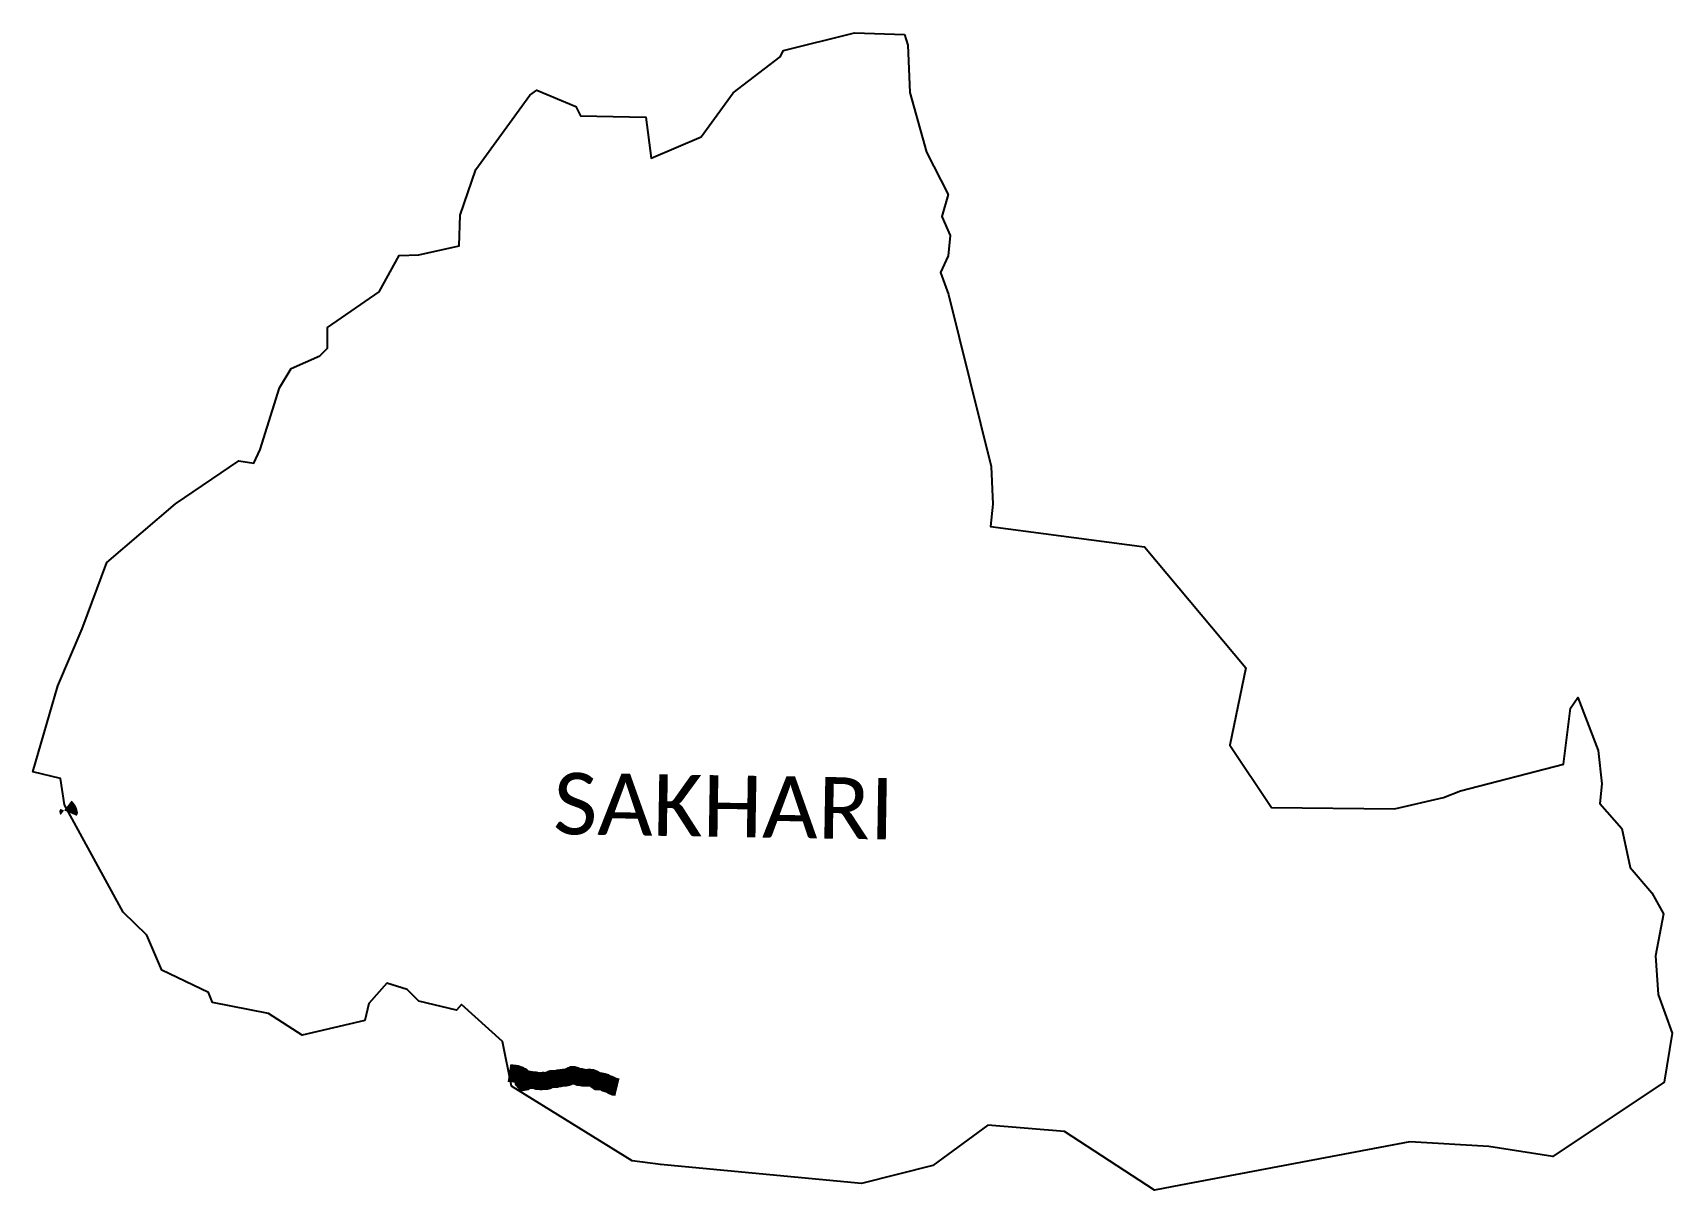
# Model space of a CAD drawing. Header units: metres. Extents: x 291882 to 296460, y 1983505 to 1986737.
import ezdxf

# ---------------------------------------------------------------- set-up
doc = ezdxf.new("R2010")
doc.units = ezdxf.units.M
for name, color, linetype in [('NATURALLY PROTECTED', 3, 'Continuous'), ('village', 3, 'Continuous'), ('VILLAGE NAME', 250, 'Continuous')]:
    doc.layers.add(name, color=color, linetype=linetype)
doc.styles.get("Standard").update_dxf_attribs({"font": 'simplex.shx'})

msp = doc.modelspace()

# ---------------------------------------------------------------- linework, layer by layer
at = {"layer": 'NATURALLY PROTECTED', "const_width": 50, "flags": 128}
msp.add_lwpolyline([(291974.7, 1984573), (291975.9, 1984572.1), (291979.4, 1984567.5), (291981.5, 1984563.1), (291982, 1984560.9), (291981.7, 1984560.2)], dxfattribs=at)
at = {"layer": 'NATURALLY PROTECTED', "flags": 128}
msp.add_lwpolyline([(293211.7, 1983832.4, 50, 50, 0), (293215.1, 1983831.9, 50, 50, 0), (293220.9, 1983831.5, 50, 50, 0), (293227.4, 1983830.8, 50, 50, 0), (293232.1, 1983830.2, 50, 50, 0), (293237.3, 1983828.3, 50, 50, 0), (293240.8, 1983827.1, 50, 50, 0), (293243.2, 1983825.3, 50, 50, 0), (293245.2, 1983823.3, 50, 50, 0), (293248.4, 1983822.7, 50, 50, 0), (293249.8, 1983821.4, 50, 50, 0), (293250.3, 1983819.2, 50, 50, 0), (293250.9, 1983816.7, 50, 50, 0), (293251.1, 1983813.9, 50, 50, 0), (293251.7, 1983810.3, 50, 50, 0), (293253.8, 1983807.8, 50, 50, 0), (293257.3, 1983808.4, 50, 50, 0), (293261.2, 1983810.9, 50, 50, 0), (293263.5, 1983812.1, 50, 50, 0), (293264.5, 1983812.7, 50, 50, 0), (293266.6, 1983813.7, 50, 50, 0), (293267.9, 1983813.9, 50, 50, 0), (293270.3, 1983813.6, 50, 50, 0), (293272.6, 1983812.6, 50, 50, 0), (293275.1, 1983812.5, 50, 50, 0), (293277.9, 1983812.5, 50, 50, 0), (293281.1, 1983812.5, 50, 50, 0), (293284, 1983812.2, 50, 50, 0), (293287, 1983811.5, 50, 50, 0), (293289.4, 1983810.9, 50, 50, 0), (293291.3, 1983810.1, 50, 50, 0), (293293.2, 1983810.1, 50, 50, 0), (293295.8, 1983810.1, 50, 50, 0), (293298.3, 1983809.9, 50, 50, 0), (293300.9, 1983809.4, 50, 50, 0), (293302.3, 1983809.5, 50, 50, 0), (293304, 1983810.2, 50, 50, 0), (293305.6, 1983810.7, 50, 50, 0), (293307.1, 1983811, 50, 50, 0), (293309.6, 1983810.6, 50, 50, 0), (293311.6, 1983810.2, 50, 50, 0), (293313.7, 1983810, 50, 50, 0), (293316.1, 1983810.2, 50, 50, 0), (293319.4, 1983811, 50, 50, 0), (293322.1, 1983812.2, 50, 50, 0), (293324.9, 1983813.5, 50, 50, 0), (293327.5, 1983814.7, 50, 50, 0), (293330.3, 1983815.9, 50, 50, 0), (293333.3, 1983816.3, 50, 50, 0), (293336.8, 1983816.3, 50, 50, 0), (293340.9, 1983815.7, 50, 50, 0), (293343.9, 1983815.8, 50, 50, 0), (293347.1, 1983816.9, 50, 50, 0), (293350.6, 1983817.9, 50, 50, 0), (293353.9, 1983817.8, 50, 50, 0), (293358.4, 1983818.8, 50, 50, 0), (293363.7, 1983819.4, 50, 50, 0), (293369.5, 1983819.7, 50, 50, 0), (293374.4, 1983820.6, 50, 50, 0), (293379.8, 1983822.8, 50, 50, 0), (293384.1, 1983825.1, 50, 50, 0), (293388, 1983826.8, 50, 50, 0), (293392.6, 1983826.8, 50, 50, 0), (293397.5, 1983825.4, 50, 50, 0), (293402.1, 1983823.1, 50, 50, 0), (293406.7, 1983821.3, 50, 50, 0), (293412.4, 1983821.3, 50, 50, 0), (293415.3, 1983820.3, 50, 50, 0), (293418.9, 1983819.6, 50, 50, 0), (293424.3, 1983819.1, 50, 50, 0), (293432.1, 1983819.2, 50, 50, 0), (293437.9, 1983819.3, 50, 50, 0), (293442.8, 1983818.8, 50, 50, 0), (293447.6, 1983816.9, 50, 50, 0), (293451.7, 1983814.7, 50, 50, 0), (293454.2, 1983812.7, 50, 50, 0), (293459.1, 1983809.3, 50, 50, 0), (293464, 1983809.1, 50, 50, 0), (293469.5, 1983809.1, 50, 50, 0), (293474.3, 1983808.1, 50, 50, 0), (293479.1, 1983806.7, 50, 50, 0), (293482.5, 1983803.9, 50, 50, 0), (293487.5, 1983802.4, 50, 50, 0), (293492.4, 1983800.9, 50, 50, 0), (293495.4, 1983799.6, 50, 50, 0), (293498.6, 1983797.3, 50, 50, 0), (293501.8, 1983795.8, 50, 50, 0), (293505.3, 1983794.3, 50, 50, 0), (293509.2, 1983794.2, 50, 50, 0), (293514.6, 1983792.9, 0, 0, 0)], format="xyseb", dxfattribs=at)
at = {"layer": 'village', "color": 4, "flags": 128}
msp.add_lwpolyline([(294176.5, 1986736.7), (294316.6, 1986731.6)], dxfattribs=at)
at = {"layer": 'village', "color": 4}
for points in [[(296420.7, 1984051.9, 0), (296460.3, 1983943.9, 0), (296437.7, 1983806.8, 0), (296127.2, 1983599.4, 0), (295948.5, 1983626.9, 0), (295727.2, 1983640.5, 0), (295086.8, 1983519, 0), (295014.6, 1983505.3, 0), (294762.9, 1983669, 0), (294549.4, 1983686.6, 0), (294395.2, 1983574.7, 0), (294195.8, 1983524.4, 0), (293634.7, 1983576.8, 0), (293556, 1983587.6, 0), (293219.2, 1983796.1, 0), (293193.4, 1983920.3, 0), (293079.4, 1984023.9, 0), (293065.3, 1984007.9, 0), (292959.6, 1984032.7, 0), (292927.2, 1984065.5, 0), (292870.8, 1984083.7, 0), (292820.4, 1984026.5, 0), (292809.5, 1983979.5, 0), (292634.5, 1983938.1, 0), (292539.8, 1983998.7, 0), (292383.9, 1984029.4, 0), (292372.7, 1984057.6, 0), (292242.5, 1984120, 0), (292200, 1984217.1, 0), (292134.1, 1984281.3, 0), (291970.1, 1984581.4, 0), (291959.1, 1984654.7, 0), (291881.8, 1984673, 0), (291951.4, 1984913.2, 0), (292020.1, 1985072.3, 0), (292088.6, 1985257.6, 0), (292280.4, 1985421.6, 0), (292457.2, 1985542, 0), (292499.4, 1985535.5, 0), (292516.4, 1985573.5, 0), (292570.9, 1985745.4, 0), (292603.4, 1985799.1, 0), (292683.7, 1985834.4, 0), (292704.5, 1985856, 0), (292705.2, 1985914.3, 0), (292848.9, 1986013.7, 0), (292904.7, 1986114.7, 0), (292960.1, 1986116.4, 0), (293072.8, 1986142.2, 0), (293075.3, 1986227.8, 0), (293119.3, 1986354.8, 0), (293269.7, 1986562.1, 0), (293289.1, 1986576.8, 0), (293398.4, 1986531, 0), (293411.7, 1986504.4, 0), (293593.7, 1986501.5, 0), (293608.5, 1986387, 0), (293748.9, 1986446.4, 0), (293838.1, 1986569.1, 0), (293968.7, 1986669.8, 0), (293978.2, 1986686.9, 0), (294176.5, 1986736.7, 0)], [(294316.6, 1986731.6, 0), (294325.3, 1986702.2, 0), (294330.8, 1986569.8, 0), (294378.1, 1986403.5, 0), (294438, 1986285.3, 0), (294420.2, 1986224.1, 0), (294444, 1986170.8, 0), (294438.3, 1986113.7, 0), (294416.7, 1986067.2, 0), (294438.8, 1986005.7, 0), (294558, 1985525.5, 0), (294563.2, 1985420.8, 0), (294556.6, 1985358.4, 0), (294986.1, 1985301.4, 0), (295270, 1984963.9, 0), (295224.8, 1984747.6, 0), (295341.3, 1984573.9, 0), (295685, 1984569.8, 0), (295821.2, 1984602, 0), (295868.7, 1984620.2, 0), (296156.7, 1984695, 0), (296176.3, 1984850.7, 0), (296196.6, 1984880.8, 0), (296254, 1984732.6, 0), (296263.6, 1984640, 0), (296258, 1984584.7, 0), (296320, 1984514.8, 0), (296343.2, 1984406.3, 0), (296403.2, 1984335.7, 0), (296435.6, 1984276.6, 0), (296413.4, 1984159.5, 0), (296420.7, 1984051.9, 0)]]:
    msp.add_polyline3d(points, dxfattribs=at)

# ---------------------------------------------------------------- texts
at = {"layer": 'VILLAGE NAME', "insert": (293337.4, 1984671.3), "char_height": 171.752, "attachment_point": 1, "rotation": 359.0691}
msp.add_mtext_dynamic_manual_height_columns('{\\fCalibri|b0|i0|c0|p34;SAKHARI}', width=1273.44, gutter_width=858.8, heights=[0], dxfattribs=at)

doc.saveas('drawing.dxf')
